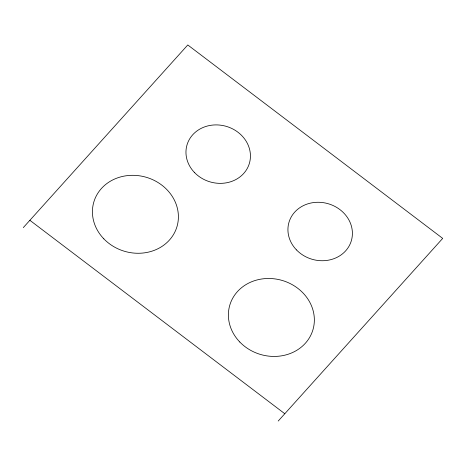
<?xml version="1.0" encoding="UTF-8"?>
<svg xmlns="http://www.w3.org/2000/svg" width="466" height="466" viewBox="0 0 466 466"><rect width="100%" height="100%" fill="white"/><g stroke="black" fill="none" stroke-linecap="round" stroke-linejoin="round"><path stroke-width="0.7" d="M23.3 227.606L187.781 44.963L442.7 238.394L278.219 421.037M29.876 220.302L284.796 413.732M103.825 238.837A43.355 38.562 16.6 0 0 176.457 228.247A43.355 38.562 16.6 0 0 125.96 175.799A43.355 38.562 16.6 0 0 103.825 238.837M239.78 341.997A43.355 38.562 16.6 0 0 312.412 331.413A43.355 38.562 16.6 0 0 261.915 278.965A43.355 38.562 16.6 0 0 239.78 341.997M296.475 249.91A32.521 28.921 16.6 0 0 350.95 241.97A32.521 28.921 16.6 0 0 313.082 202.634A32.521 28.921 16.6 0 0 296.475 249.91M194.508 172.536A32.521 28.921 16.6 0 0 248.984 164.597A32.521 28.921 16.6 0 0 211.11 125.261A32.521 28.921 16.6 0 0 194.508 172.536"/></g></svg>
